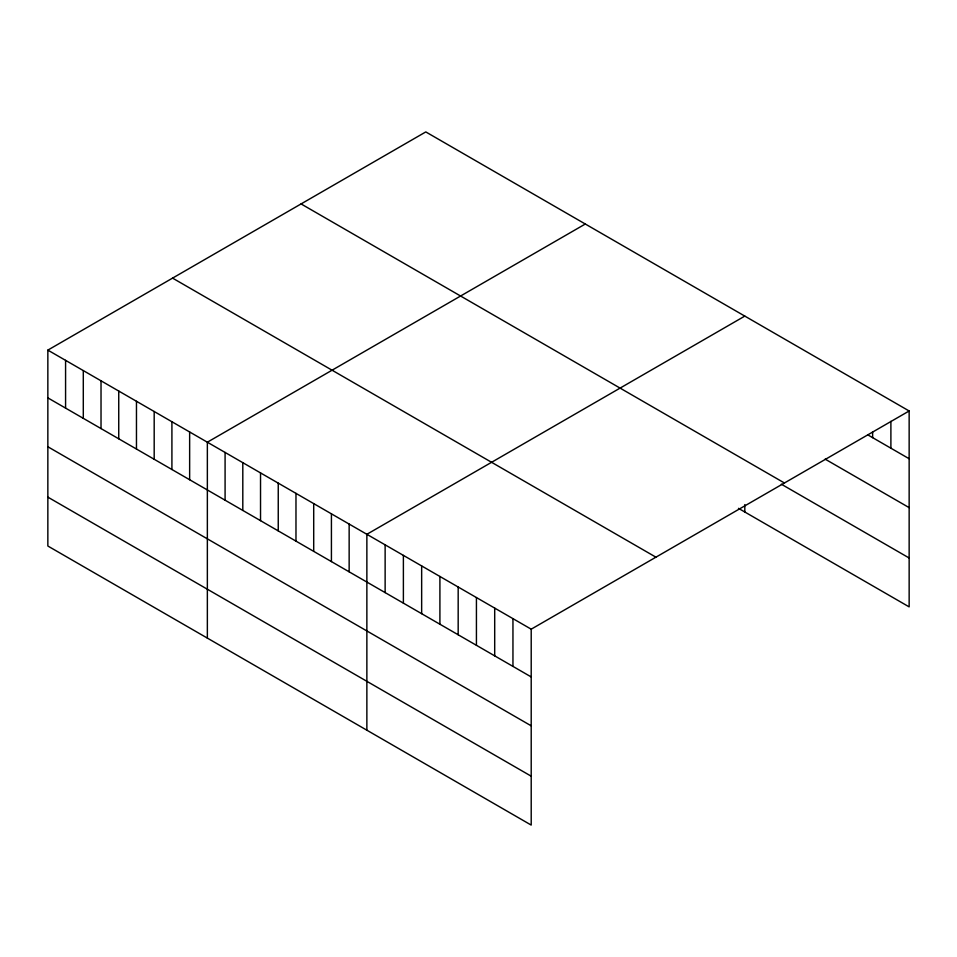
<?xml version="1.0" encoding="UTF-8"?>
<svg xmlns="http://www.w3.org/2000/svg" width="957" height="957" viewBox="0 0 957 957"><rect width="100%" height="100%" fill="white"/><g stroke="black" fill="none" stroke-linecap="round" stroke-linejoin="round"><path stroke-width="1.44" d="M47.85 350.118L531.207 629.18L531.207 825.078L47.85 546.016L47.85 350.118L425.793 131.922L909.15 410.984L909.15 606.882L738.481 508.346M585.301 224.01L207.358 442.206L207.358 638.104M744.809 316.097L366.866 534.305L366.866 730.203M531.207 629.18L909.15 410.984M867.76 434.837L909.15 458.738M825.149 459.133L909.15 507.629M301.072 203.925L784.429 482.986M781.331 484.194L909.15 557.991M172.571 278.116L655.928 557.177M47.85 397.873L531.207 676.934M47.85 446.752L531.207 725.825M47.85 497.126L531.207 776.199M890.895 421.331L890.895 448.187M872.628 431.679L872.628 437.648M744.809 504.59L744.809 511.995M512.952 618.641L512.952 666.395M494.697 608.102L494.697 655.844M476.43 597.551L476.43 645.305M458.176 587.012L458.176 634.766M439.909 576.473L439.909 624.227M421.654 565.934L421.654 613.676M403.387 555.383L403.387 603.137M385.133 544.844L385.133 592.598M349.149 524.065L349.149 571.819M331.421 513.837L331.421 561.592M313.705 503.609L313.705 551.352M295.976 493.369L295.976 541.124M278.248 483.141L278.248 530.884M260.531 472.902L260.531 520.656M242.803 462.674L242.803 510.428M225.086 452.446L225.086 500.188M189.642 431.978L189.642 479.732M171.913 421.75L171.913 469.492M154.185 411.51L154.185 459.264M136.468 401.282L136.468 449.024M118.74 391.042L118.74 438.796M101.023 380.814L101.023 428.569M83.295 370.586L83.295 418.329M65.578 360.346L65.578 408.101"/></g></svg>
